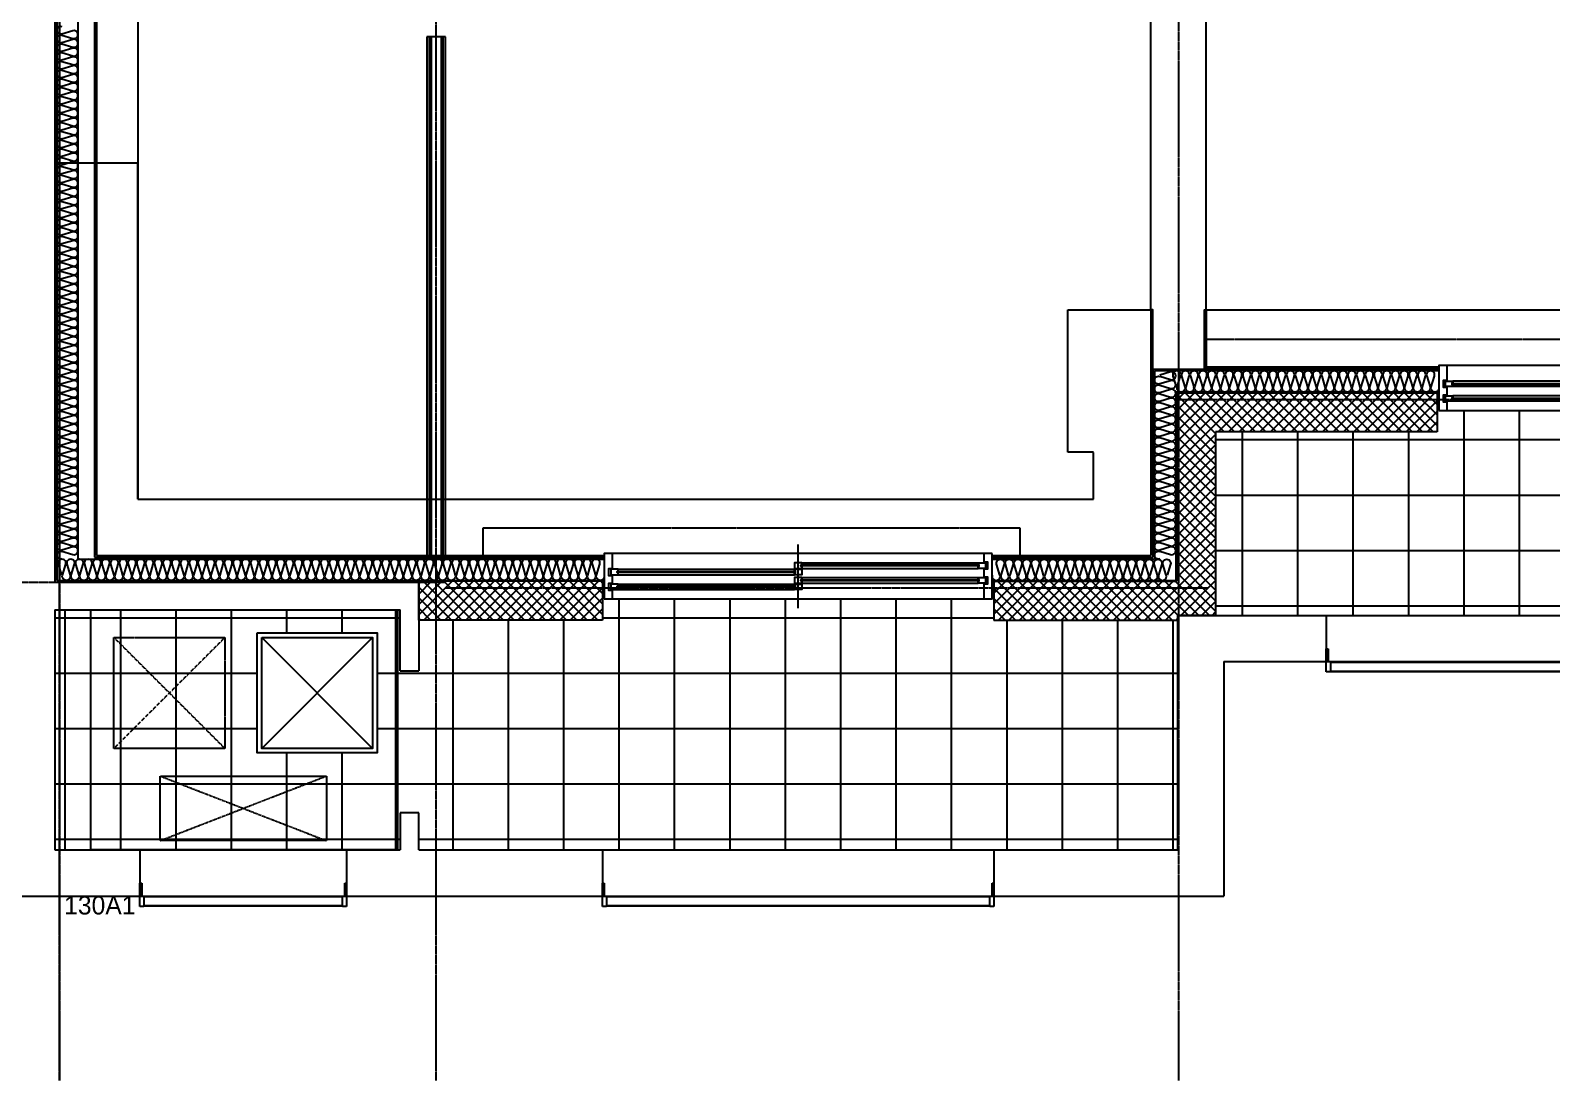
# Model space of a CAD drawing. Header units: millimetres. Extents: x 18456 to 179493, y -203649 to 469211.
# Drawn here: x 123972 to 132209, y 192426 to 198115 of the extents above; entities that cross this region are included whole.
import ezdxf

# ---------------------------------------------------------------- set-up
doc = ezdxf.new("R2010")
doc.units = ezdxf.units.MM
for name, pattern in [('X-평면도(기본형)$0$CEN', [52.5, 50, -1, 0.5, -1]), ('X-평면도(기본형)$0$HID', [2.8, 1.8, -1]), ('X-평면도(기본형)$0$HID2', [7.5, 6, -1.5])]:
    doc.linetypes.add(name, pattern=pattern)
for name, color, linetype, true_color in [('X-평면도(기본형)$0$40HAT', 9, 'Continuous', 0x808080), ('X-평면도(기본형)$0$4ELE', 4, 'Continuous', 0x00ffff), ('X-평면도(기본형)$0$4GYP', 4, 'Continuous', 0x00ffff), ('X-평면도(기본형)$0$7GYP', 7, 'Continuous', 0x000000), ('X-평면도(기본형)$0$AHID', 5, 'X-평면도(기본형)$0$HID', 0x0000ff), ('X-평면도(기본형)$0$CEN', 1, 'X-평면도(기본형)$0$CEN', 0xff0000), ('X-평면도(기본형)$0$DEFTXT', 7, 'Continuous', 0x7fdfff), ('X-평면도(기본형)$0$DOOR', 4, 'Continuous', 0x00ffff), ('X-평면도(기본형)$0$ETC', 9, 'Continuous', 0x808080), ('X-평면도(기본형)$0$FUR', 6, 'Continuous', 0xff00ff), ('X-평면도(기본형)$0$INS', 9, 'Continuous', 0x808080), ('X-평면도(기본형)$0$INSUL', 9, 'Continuous', 0x808080), ('X-평면도(기본형)$0$MC', 7, 'Continuous', 0x7f7fff), ('X-평면도(기본형)$0$TIL', 5, 'Continuous', 0x0000ff), ('X-평면도(기본형)$0$UIS', 7, 'X-평면도(기본형)$0$HID2', 0x000000), ('X-평면도(기본형)$0$W1', 2, 'Continuous', 0xffff00), ('X-평면도(기본형)$0$W2', 3, 'Continuous', 0x00ff00), ('X-평면도(기본형)$0$WID', 4, 'Continuous', 0x00ffff), ('X-평면도(기본형)$0$국기계양대', 9, 'Continuous', 0x808080), ('X-평면도(기본형)$0$피난구', 9, 'Continuous', 0x808080)]:
    doc.layers.add(name, color=color, linetype=linetype, true_color=true_color)
doc.styles.add('맑은 고딕 Regular', font='')
doc.styles.get('맑은 고딕 Regular').set_extended_font_data('M+39D80 怨좊뵓')
pattern_1 = [(315, (-175757.42, 45286.295), (28.2842712, 28.2842712), []), (45, (-175757.42, 45286.295), (-28.2842712, 28.2842712), [])]

# ---------------------------------------------------------------- blocks, each defined once
blk = doc.blocks.new('X-평면도(기본형)$0$dw2100')
at = {"layer": 'X-평면도(기본형)$0$WID', "color": 8, "true_color": 0x808080}
for p, q in [((2055, 0), (45, 0)), ((1066.5, -63), (2028.5, -63)), ((1066.5, -63), (1066.5, -67)), ((1066.5, -67), (2028.5, -67)), ((2028.5, -63), (2028.5, -67)), ((71.5, -98), (1033.5, -98)), ((71.5, -98), (71.5, -102)), ((71.5, -102), (1033.5, -102)), ((1033.5, -98), (1033.5, -102)), ((1066.5, -143), (2028.5, -143)), ((1066.5, -143), (1066.5, -147)), ((1066.5, -147), (2028.5, -147)), ((2028.5, -143), (2028.5, -147)), ((45, -245), (2055, -245)), ((71.5, -178), (1033.5, -178)), ((71.5, -178), (71.5, -182)), ((71.5, -182), (1033.5, -182)), ((1033.5, -178), (1033.5, -182))]:
    blk.add_line(p, q, dxfattribs=at)
at = {"layer": 'X-평면도(기본형)$0$WID', "color": 1, "true_color": 0xff0000}
blk.add_line((1050, 50), (1050, -295), dxfattribs=at)
at = {"layer": 'X-평면도(기본형)$0$WID'}
for p, q in [((2025, -50), (1070, -50)), ((2025, -80), (1070, -80)), ((1030, -85), (75, -85)), ((1030, -115), (75, -115)), ((2025, -130), (1070, -130)), ((2025, -160), (1070, -160)), ((1030, -165), (75, -165)), ((1030, -195), (75, -195))]:
    blk.add_line(p, q, dxfattribs=at)
for points in [[(0, -245), (45, -245), (45, -200), (25, -200), (25, -160), (45, -160), (45, -120), (25, -120), (25, -80), (45, -80), (45, 0), (0, 0)], [(2100, 0), (2055, 0), (2055, -45), (2075, -45), (2075, -85), (2055, -85), (2055, -125), (2075, -125), (2075, -165), (2055, -165), (2055, -245), (2100, -245)], [(1070, -80), (1030, -80), (1030, -50), (1070, -50), (1070, -60), (1064.5, -61.8), (1064.5, -68.2), (1070, -70)], [(2025, -80), (2065, -80), (2065, -50), (2025, -50), (2025, -60), (2030.5, -61.8), (2030.5, -68.2), (2025, -70)], [(75, -115), (35, -115), (35, -85), (75, -85), (75, -95), (69.5, -96.8), (69.5, -103.2), (75, -105)], [(1030, -115), (1070, -115), (1070, -85), (1030, -85), (1030, -95), (1035.5, -96.8), (1035.5, -103.2), (1030, -105)], [(1070, -160), (1030, -160), (1030, -130), (1070, -130), (1070, -140), (1064.5, -141.8), (1064.5, -148.2), (1070, -150)], [(2025, -160), (2065, -160), (2065, -130), (2025, -130), (2025, -140), (2030.5, -141.8), (2030.5, -148.2), (2025, -150)], [(75, -195), (35, -195), (35, -165), (75, -165), (75, -175), (69.5, -176.8), (69.5, -183.2), (75, -185)], [(1030, -195), (1070, -195), (1070, -165), (1030, -165), (1030, -175), (1035.5, -176.8), (1035.5, -183.2), (1030, -185)]]:
    blk.add_lwpolyline(points, close=True, dxfattribs=at)
at = {"layer": 'X-평면도(기본형)$0$WID', "color": 8, "true_color": 0x808080}
for points in [[(1070, -59.2), (1072.7, -60.6), (1073.3, -61.6), (1073.8, -63)], [(1070, -70.8), (1072.7, -69.4), (1073.3, -68.4), (1073.8, -67)], [(2025, -59.2), (2022.3, -60.6), (2021.7, -61.6), (2021.2, -63)], [(2025, -70.8), (2022.3, -69.4), (2021.7, -68.4), (2021.2, -67)], [(75, -94.2), (77.7, -95.6), (78.3, -96.6), (78.8, -98)], [(75, -105.8), (77.7, -104.4), (78.3, -103.4), (78.8, -102)], [(1030, -94.2), (1027.3, -95.6), (1026.7, -96.6), (1026.2, -98)], [(1030, -105.8), (1027.3, -104.4), (1026.7, -103.4), (1026.2, -102)], [(1070, -139.2), (1072.7, -140.6), (1073.3, -141.6), (1073.8, -143)], [(1070, -150.8), (1072.7, -149.4), (1073.3, -148.4), (1073.8, -147)], [(2025, -139.2), (2022.3, -140.6), (2021.7, -141.6), (2021.2, -143)], [(2025, -150.8), (2022.3, -149.4), (2021.7, -148.4), (2021.2, -147)], [(75, -174.2), (77.7, -175.6), (78.3, -176.6), (78.8, -178)], [(75, -185.8), (77.7, -184.4), (78.3, -183.4), (78.8, -182)], [(1030, -174.2), (1027.3, -175.6), (1026.7, -176.6), (1026.2, -178)], [(1030, -185.8), (1027.3, -184.4), (1026.7, -183.4), (1026.2, -182)]]:
    blk.add_lwpolyline(points, dxfattribs=at)
blk = doc.blocks.new('U169 (X-평면도(기본형)$0$ins-l)')
at = {"layer": 'X-평면도(기본형)$0$INSUL', "color": 8, "true_color": 0x808080}
for p, q in [((36.9, 24.2), (21.4, 75.8)), ((57.5, 75.8), (42, 24.2)), ((78.1, 24.2), (62.6, 75.8)), ((98.7, 75.8), (83.2, 24.2)), ((119.3, 24.2), (103.8, 75.8)), ((139.9, 75.8), (124.5, 24.2)), ((160.5, 24.2), (145.1, 75.8)), ((181.1, 75.8), (165.7, 24.2)), ((201.7, 24.2), (186.3, 75.8)), ((222.3, 75.8), (206.9, 24.2)), ((243, 24.2), (227.5, 75.8)), ((263.6, 75.8), (248.1, 24.2)), ((284.2, 24.2), (268.7, 75.8)), ((304.8, 75.8), (289.3, 24.2)), ((325.4, 24.2), (309.9, 75.8)), ((346, 75.8), (330.6, 24.2)), ((366.6, 24.2), (351.2, 75.8)), ((387.2, 75.8), (371.8, 24.2)), ((407.8, 24.2), (392.4, 75.8)), ((428.4, 75.8), (413, 24.2)), ((449.1, 24.2), (433.6, 75.8)), ((469.7, 75.8), (454.2, 24.2)), ((490.3, 24.2), (474.8, 75.8)), ((510.9, 75.8), (495.4, 24.2)), ((531.5, 24.2), (516, 75.8)), ((552.1, 75.8), (536.6, 24.2)), ((572.7, 24.2), (557.3, 75.8)), ((593.3, 75.8), (577.9, 24.2)), ((613.9, 24.2), (598.5, 75.8)), ((634.5, 75.8), (619.1, 24.2)), ((655.2, 24.2), (639.7, 75.8)), ((675.8, 75.8), (660.3, 24.2)), ((696.4, 24.2), (680.9, 75.8)), ((717, 75.8), (701.5, 24.2)), ((737.6, 24.2), (722.1, 75.8)), ((758.2, 75.8), (742.7, 24.2)), ((778.8, 24.2), (763.4, 75.8)), ((799.4, 75.8), (784, 24.2)), ((820, 24.2), (804.6, 75.8)), ((840.6, 75.8), (825.2, 24.2)), ((861.3, 24.2), (845.8, 75.8)), ((881.9, 75.8), (866.4, 24.2)), ((902.5, 24.2), (887, 75.8)), ((923.1, 75.8), (907.6, 24.2)), ((943.7, 24.2), (928.2, 75.8)), ((964.3, 75.8), (948.8, 24.2)), ((984.9, 24.2), (969.5, 75.8)), ((1005.5, 75.8), (990.1, 24.2)), ((1026.1, 24.2), (1010.7, 75.8)), ((1046.7, 75.8), (1031.3, 24.2)), ((1067.4, 24.2), (1051.9, 75.8)), ((1088, 75.8), (1072.5, 24.2)), ((1108.6, 24.2), (1093.1, 75.8)), ((1129.2, 75.8), (1113.7, 24.2)), ((1149.8, 24.2), (1134.3, 75.8)), ((1170.4, 75.8), (1154.9, 24.2)), ((1191, 24.2), (1175.6, 75.8)), ((1211.6, 75.8), (1196.2, 24.2)), ((1232.2, 24.2), (1216.8, 75.8)), ((1252.8, 75.8), (1237.4, 24.2))]:
    blk.add_line(p, q, dxfattribs=at)
at = {"layer": 'X-평면도(기본형)$0$INSUL', "color": 8, "true_color": 0x808080, "extrusion": (0, 0, -1)}
for centre in [(-39.4, 81.2), (-80.7, 81.2), (-121.9, 81.2), (-163.1, 81.2), (-204.3, 81.2), (-245.5, 81.2), (-286.8, 81.2), (-328, 81.2), (-369.2, 81.2), (-410.4, 81.2), (-451.6, 81.2), (-492.9, 81.2), (-534.1, 81.2), (-575.3, 81.2), (-616.5, 81.2), (-657.7, 81.2), (-699, 81.2), (-740.2, 81.2), (-781.4, 81.2), (-822.6, 81.2), (-863.8, 81.2), (-905.1, 81.2), (-946.3, 81.2), (-987.5, 81.2), (-1028.7, 81.2), (-1069.9, 81.2), (-1111.1, 81.2), (-1152.4, 81.2), (-1193.6, 81.2), (-1234.8, 81.2)]:
    blk.add_arc(centre, 18.8, 343.30076, 196.69924, dxfattribs=at)
at = {"layer": 'X-평면도(기본형)$0$INSUL', "color": 8, "true_color": 0x808080}
for centre in [(18.8, 18.8), (60, 18.8), (101.3, 18.8), (142.5, 18.8), (183.7, 18.8), (224.9, 18.8), (266.1, 18.8), (307.4, 18.8), (348.6, 18.8), (389.8, 18.8), (431, 18.8), (472.2, 18.8), (513.5, 18.8), (554.7, 18.8), (595.9, 18.8), (637.1, 18.8), (678.3, 18.8), (719.6, 18.8), (760.8, 18.8), (802, 18.8), (843.2, 18.8), (884.4, 18.8), (925.7, 18.8), (966.9, 18.8), (1008.1, 18.8), (1049.3, 18.8), (1090.5, 18.8), (1131.8, 18.8), (1173, 18.8), (1214.2, 18.8)]:
    blk.add_arc(centre, 18.8, 163.30076, 16.69924, dxfattribs=at)
blk = doc.blocks.new('X-평면도(기본형)$0$DW2700v')
at = {"layer": 'X-평면도(기본형)$0$WID', "color": 8, "true_color": 0x808080}
for p, q in [((2655, 0), (45, 0)), ((2628.5, -63), (916.5, -63)), ((916.5, -67), (916.5, -63)), ((2628.5, -67), (916.5, -67)), ((2628.5, -67), (2628.5, -63)), ((883.5, -98), (71.5, -98)), ((71.5, -102), (71.5, -98)), ((883.5, -102), (71.5, -102)), ((883.5, -102), (883.5, -98)), ((2628.5, -143), (916.5, -143)), ((916.5, -147), (916.5, -143)), ((2628.5, -147), (916.5, -147)), ((2628.5, -147), (2628.5, -143)), ((45, -245), (2655, -245)), ((883.5, -178), (71.5, -178)), ((71.5, -182), (71.5, -178)), ((883.5, -182), (71.5, -182)), ((883.5, -182), (883.5, -178))]:
    blk.add_line(p, q, dxfattribs=at)
at = {"layer": 'X-평면도(기본형)$0$WID', "color": 1, "true_color": 0xff0000}
blk.add_line((900, -295), (900, 50), dxfattribs=at)
at = {"layer": 'X-평면도(기본형)$0$WID'}
for p, q in [((920, -50), (2625, -50)), ((920, -80), (2625, -80)), ((75, -85), (880, -85)), ((75, -115), (880, -115)), ((920, -130), (2625, -130)), ((920, -160), (2625, -160)), ((75, -165), (880, -165)), ((75, -195), (880, -195))]:
    blk.add_line(p, q, dxfattribs=at)
for points in [[(0, -245), (45, -245), (45, -200), (25, -200), (25, -160), (45, -160), (45, -120), (25, -120), (25, -80), (45, -80), (45, 0), (0, 0)], [(2700, 0), (2655, 0), (2655, -45), (2675, -45), (2675, -85), (2655, -85), (2655, -125), (2675, -125), (2675, -165), (2655, -165), (2655, -245), (2700, -245)], [(920, -50), (880, -50), (880, -80), (920, -80), (920, -70), (914.5, -68.2), (914.5, -61.8), (920, -60)], [(2625, -50), (2665, -50), (2665, -80), (2625, -80), (2625, -70), (2630.5, -68.2), (2630.5, -61.8), (2625, -60)], [(75, -85), (35, -85), (35, -115), (75, -115), (75, -105), (69.5, -103.2), (69.5, -96.8), (75, -95)], [(880, -85), (920, -85), (920, -115), (880, -115), (880, -105), (885.5, -103.2), (885.5, -96.8), (880, -95)], [(920, -130), (880, -130), (880, -160), (920, -160), (920, -150), (914.5, -148.2), (914.5, -141.8), (920, -140)], [(2625, -130), (2665, -130), (2665, -160), (2625, -160), (2625, -150), (2630.5, -148.2), (2630.5, -141.8), (2625, -140)], [(75, -165), (35, -165), (35, -195), (75, -195), (75, -185), (69.5, -183.2), (69.5, -176.8), (75, -175)], [(880, -165), (920, -165), (920, -195), (880, -195), (880, -185), (885.5, -183.2), (885.5, -176.8), (880, -175)]]:
    blk.add_lwpolyline(points, close=True, dxfattribs=at)
at = {"layer": 'X-평면도(기본형)$0$WID', "color": 8, "true_color": 0x808080}
for points in [[(920, -59.2), (922.7, -60.6), (923.3, -61.6), (923.8, -63)], [(920, -70.8), (922.7, -69.4), (923.3, -68.4), (923.8, -67)], [(2625, -59.2), (2622.3, -60.6), (2621.7, -61.6), (2621.2, -63)], [(2625, -70.8), (2622.3, -69.4), (2621.7, -68.4), (2621.2, -67)], [(75, -94.2), (77.7, -95.6), (78.3, -96.6), (78.8, -98)], [(75, -105.8), (77.7, -104.4), (78.3, -103.4), (78.8, -102)], [(880, -94.2), (877.3, -95.6), (876.7, -96.6), (876.2, -98)], [(880, -105.8), (877.3, -104.4), (876.7, -103.4), (876.2, -102)], [(920, -139.2), (922.7, -140.6), (923.3, -141.6), (923.8, -143)], [(920, -150.8), (922.7, -149.4), (923.3, -148.4), (923.8, -147)], [(2625, -139.2), (2622.3, -140.6), (2621.7, -141.6), (2621.2, -143)], [(2625, -150.8), (2622.3, -149.4), (2621.7, -148.4), (2621.2, -147)], [(75, -174.2), (77.7, -175.6), (78.3, -176.6), (78.8, -178)], [(75, -185.8), (77.7, -184.4), (78.3, -183.4), (78.8, -182)], [(880, -174.2), (877.3, -175.6), (876.7, -176.6), (876.2, -178)], [(880, -185.8), (877.3, -184.4), (876.7, -183.4), (876.2, -182)]]:
    blk.add_lwpolyline(points, dxfattribs=at)
blk = doc.blocks.new('U145 (X-평면도(기본형)$0$ins-l)')
at = {"layer": 'X-평면도(기본형)$0$INSUL', "color": 8, "true_color": 0x808080}
for p, q in [((36.9, 24.2), (21.4, 75.8)), ((57.5, 75.8), (42, 24.2)), ((78.1, 24.2), (62.6, 75.8)), ((98.7, 75.8), (83.2, 24.2)), ((119.3, 24.2), (103.8, 75.8)), ((139.9, 75.8), (124.5, 24.2)), ((160.5, 24.2), (145.1, 75.8)), ((181.1, 75.8), (165.7, 24.2)), ((201.7, 24.2), (186.3, 75.8)), ((222.3, 75.8), (206.9, 24.2)), ((243, 24.2), (227.5, 75.8)), ((263.6, 75.8), (248.1, 24.2)), ((284.2, 24.2), (268.7, 75.8)), ((304.8, 75.8), (289.3, 24.2)), ((325.4, 24.2), (309.9, 75.8)), ((346, 75.8), (330.6, 24.2)), ((366.6, 24.2), (351.2, 75.8)), ((387.2, 75.8), (371.8, 24.2)), ((407.8, 24.2), (392.4, 75.8)), ((428.4, 75.8), (413, 24.2)), ((449.1, 24.2), (433.6, 75.8)), ((469.7, 75.8), (454.2, 24.2)), ((490.3, 24.2), (474.8, 75.8)), ((510.9, 75.8), (495.4, 24.2)), ((531.5, 24.2), (516, 75.8)), ((552.1, 75.8), (536.6, 24.2)), ((572.7, 24.2), (557.3, 75.8)), ((593.3, 75.8), (577.9, 24.2)), ((613.9, 24.2), (598.5, 75.8)), ((634.5, 75.8), (619.1, 24.2)), ((655.2, 24.2), (639.7, 75.8)), ((675.8, 75.8), (660.3, 24.2)), ((696.4, 24.2), (680.9, 75.8)), ((717, 75.8), (701.5, 24.2)), ((737.6, 24.2), (722.1, 75.8)), ((758.2, 75.8), (742.7, 24.2)), ((778.8, 24.2), (763.4, 75.8)), ((799.4, 75.8), (784, 24.2)), ((820, 24.2), (804.6, 75.8)), ((840.6, 75.8), (825.2, 24.2)), ((861.3, 24.2), (845.8, 75.8)), ((881.9, 75.8), (866.4, 24.2))]:
    blk.add_line(p, q, dxfattribs=at)
at = {"layer": 'X-평면도(기본형)$0$INSUL', "color": 8, "true_color": 0x808080, "extrusion": (0, 0, -1)}
for centre in [(-39.4, 81.2), (-80.7, 81.2), (-121.9, 81.2), (-163.1, 81.2), (-204.3, 81.2), (-245.5, 81.2), (-286.8, 81.2), (-328, 81.2), (-369.2, 81.2), (-410.4, 81.2), (-451.6, 81.2), (-492.9, 81.2), (-534.1, 81.2), (-575.3, 81.2), (-616.5, 81.2), (-657.7, 81.2), (-699, 81.2), (-740.2, 81.2), (-781.4, 81.2), (-822.6, 81.2), (-863.8, 81.2)]:
    blk.add_arc(centre, 18.8, 343.30076, 196.69924, dxfattribs=at)
at = {"layer": 'X-평면도(기본형)$0$INSUL', "color": 8, "true_color": 0x808080}
for centre in [(18.8, 18.8), (60, 18.8), (101.3, 18.8), (142.5, 18.8), (183.7, 18.8), (224.9, 18.8), (266.1, 18.8), (307.4, 18.8), (348.6, 18.8), (389.8, 18.8), (431, 18.8), (472.2, 18.8), (513.5, 18.8), (554.7, 18.8), (595.9, 18.8), (637.1, 18.8), (678.3, 18.8), (719.6, 18.8), (760.8, 18.8), (802, 18.8), (843.2, 18.8)]:
    blk.add_arc(centre, 18.8, 163.30076, 16.69924, dxfattribs=at)
blk = doc.blocks.new('U132 (X-평면도(기본형)$0$ng)')
at = {"color": 0, "linetype": 'ByBlock', "lineweight": -2}
for p, q in [((-560, -103.5), (-560, 22.5)), ((-560, 22.5), (-550, 22.5)), ((-550, 22.5), (-550, -47.5)), ((550, 22.5), (560, 22.5)), ((550, -47.5), (550, 22.5)), ((560, 22.5), (560, -103.5)), ((-560, -47.5), (-538, -47.5)), ((-538, -47.5), (-538, -50.5)), ((538, -50.5), (-538, -50.5)), ((-538, -50.5), (-538, -100.5)), ((-538, -50.5), (538, -50.5)), ((538, -50.5), (538, -47.5)), ((538, -47.5), (560, -47.5)), ((538, -100.5), (538, -50.5)), ((-538, -103.5), (-560, -103.5)), ((-538, -100.5), (538, -100.5)), ((538, -100.5), (-538, -100.5)), ((-538, -100.5), (-538, -103.5)), ((538, -103.5), (538, -100.5)), ((560, -103.5), (538, -103.5))]:
    blk.add_line(p, q, dxfattribs=at)
blk = doc.blocks.new('U170 (X-평면도(기본형)$0$ng)')
at = {"color": 0, "linetype": 'ByBlock', "lineweight": -2}
for p, q in [((-1060, -103.5), (-1060, 22.5)), ((-1060, 22.5), (-1050, 22.5)), ((-1050, 22.5), (-1050, -47.5)), ((1050, 22.5), (1060, 22.5)), ((1050, -47.5), (1050, 22.5)), ((1060, 22.5), (1060, -103.5)), ((-1060, -47.5), (-1038, -47.5)), ((-1038, -47.5), (-1038, -50.5)), ((1038, -50.5), (-1038, -50.5)), ((-1038, -50.5), (-1038, -100.5)), ((-1038, -50.5), (1038, -50.5)), ((1038, -50.5), (1038, -47.5)), ((1038, -47.5), (1060, -47.5)), ((1038, -100.5), (1038, -50.5)), ((-1038, -103.5), (-1060, -103.5)), ((-1038, -100.5), (1038, -100.5)), ((1038, -100.5), (-1038, -100.5)), ((-1038, -100.5), (-1038, -103.5)), ((1038, -103.5), (1038, -100.5)), ((1060, -103.5), (1038, -103.5))]:
    blk.add_line(p, q, dxfattribs=at)
blk = doc.blocks.new('U172 (X-평면도(기본형)$0$ins-l)')
at = {"layer": 'X-평면도(기본형)$0$INSUL', "color": 8, "true_color": 0x808080}
for p, q in [((36.9, 24.2), (21.4, 75.8)), ((57.5, 75.8), (42, 24.2)), ((78.1, 24.2), (62.6, 75.8)), ((98.7, 75.8), (83.2, 24.2)), ((119.3, 24.2), (103.8, 75.8)), ((139.9, 75.8), (124.5, 24.2)), ((160.5, 24.2), (145.1, 75.8)), ((181.1, 75.8), (165.7, 24.2)), ((201.7, 24.2), (186.3, 75.8)), ((222.3, 75.8), (206.9, 24.2)), ((243, 24.2), (227.5, 75.8)), ((263.6, 75.8), (248.1, 24.2)), ((284.2, 24.2), (268.7, 75.8)), ((304.8, 75.8), (289.3, 24.2)), ((325.4, 24.2), (309.9, 75.8)), ((346, 75.8), (330.6, 24.2)), ((366.6, 24.2), (351.2, 75.8)), ((387.2, 75.8), (371.8, 24.2)), ((407.8, 24.2), (392.4, 75.8)), ((428.4, 75.8), (413, 24.2)), ((449.1, 24.2), (433.6, 75.8)), ((469.7, 75.8), (454.2, 24.2)), ((490.3, 24.2), (474.8, 75.8)), ((510.9, 75.8), (495.4, 24.2)), ((531.5, 24.2), (516, 75.8)), ((552.1, 75.8), (536.6, 24.2)), ((572.7, 24.2), (557.3, 75.8)), ((593.3, 75.8), (577.9, 24.2)), ((613.9, 24.2), (598.5, 75.8)), ((634.5, 75.8), (619.1, 24.2)), ((655.2, 24.2), (639.7, 75.8)), ((675.8, 75.8), (660.3, 24.2)), ((696.4, 24.2), (680.9, 75.8)), ((717, 75.8), (701.5, 24.2)), ((737.6, 24.2), (722.1, 75.8)), ((758.2, 75.8), (742.7, 24.2)), ((778.8, 24.2), (763.4, 75.8)), ((799.4, 75.8), (784, 24.2)), ((820, 24.2), (804.6, 75.8)), ((840.6, 75.8), (825.2, 24.2))]:
    blk.add_line(p, q, dxfattribs=at)
at = {"layer": 'X-평면도(기본형)$0$INSUL', "color": 8, "true_color": 0x808080, "extrusion": (0, 0, -1)}
for centre in [(-39.4, 81.2), (-80.7, 81.2), (-121.9, 81.2), (-163.1, 81.2), (-204.3, 81.2), (-245.5, 81.2), (-286.8, 81.2), (-328, 81.2), (-369.2, 81.2), (-410.4, 81.2), (-451.6, 81.2), (-492.9, 81.2), (-534.1, 81.2), (-575.3, 81.2), (-616.5, 81.2), (-657.7, 81.2), (-699, 81.2), (-740.2, 81.2), (-781.4, 81.2), (-822.6, 81.2)]:
    blk.add_arc(centre, 18.8, 343.30076, 196.69924, dxfattribs=at)
at = {"layer": 'X-평면도(기본형)$0$INSUL', "color": 8, "true_color": 0x808080}
for centre in [(18.8, 18.8), (60, 18.8), (101.3, 18.8), (142.5, 18.8), (183.7, 18.8), (224.9, 18.8), (266.1, 18.8), (307.4, 18.8), (348.6, 18.8), (389.8, 18.8), (431, 18.8), (472.2, 18.8), (513.5, 18.8), (554.7, 18.8), (595.9, 18.8), (637.1, 18.8), (678.3, 18.8), (719.6, 18.8), (760.8, 18.8), (802, 18.8)]:
    blk.add_arc(centre, 18.8, 163.30076, 16.69924, dxfattribs=at)
blk = doc.blocks.new('U173 (X-평면도(기본형)$0$ins-l)')
at = {"layer": 'X-평면도(기본형)$0$INSUL', "color": 8, "true_color": 0x808080}
for p, q in [((36.9, 24.2), (21.4, 75.8)), ((57.5, 75.8), (42, 24.2)), ((78.1, 24.2), (62.6, 75.8)), ((98.7, 75.8), (83.2, 24.2)), ((119.3, 24.2), (103.8, 75.8)), ((139.9, 75.8), (124.5, 24.2)), ((160.5, 24.2), (145.1, 75.8)), ((181.1, 75.8), (165.7, 24.2)), ((201.7, 24.2), (186.3, 75.8)), ((222.3, 75.8), (206.9, 24.2)), ((243, 24.2), (227.5, 75.8)), ((263.6, 75.8), (248.1, 24.2)), ((284.2, 24.2), (268.7, 75.8)), ((304.8, 75.8), (289.3, 24.2)), ((325.4, 24.2), (309.9, 75.8)), ((346, 75.8), (330.6, 24.2)), ((366.6, 24.2), (351.2, 75.8)), ((387.2, 75.8), (371.8, 24.2)), ((407.8, 24.2), (392.4, 75.8)), ((428.4, 75.8), (413, 24.2)), ((449.1, 24.2), (433.6, 75.8)), ((469.7, 75.8), (454.2, 24.2)), ((490.3, 24.2), (474.8, 75.8)), ((510.9, 75.8), (495.4, 24.2)), ((531.5, 24.2), (516, 75.8)), ((552.1, 75.8), (536.6, 24.2)), ((572.7, 24.2), (557.3, 75.8)), ((593.3, 75.8), (577.9, 24.2)), ((613.9, 24.2), (598.5, 75.8)), ((634.5, 75.8), (619.1, 24.2)), ((655.2, 24.2), (639.7, 75.8)), ((675.8, 75.8), (660.3, 24.2)), ((696.4, 24.2), (680.9, 75.8)), ((717, 75.8), (701.5, 24.2)), ((737.6, 24.2), (722.1, 75.8)), ((758.2, 75.8), (742.7, 24.2)), ((778.8, 24.2), (763.4, 75.8)), ((799.4, 75.8), (784, 24.2)), ((820, 24.2), (804.6, 75.8)), ((840.6, 75.8), (825.2, 24.2)), ((861.3, 24.2), (845.8, 75.8)), ((881.9, 75.8), (866.4, 24.2)), ((902.5, 24.2), (887, 75.8)), ((923.1, 75.8), (907.6, 24.2)), ((943.7, 24.2), (928.2, 75.8)), ((964.3, 75.8), (948.8, 24.2)), ((984.9, 24.2), (969.5, 75.8)), ((1005.5, 75.8), (990.1, 24.2)), ((1026.1, 24.2), (1010.7, 75.8)), ((1046.7, 75.8), (1031.3, 24.2)), ((1067.4, 24.2), (1051.9, 75.8)), ((1088, 75.8), (1072.5, 24.2)), ((1108.6, 24.2), (1093.1, 75.8)), ((1129.2, 75.8), (1113.7, 24.2)), ((1149.8, 24.2), (1134.3, 75.8)), ((1170.4, 75.8), (1154.9, 24.2)), ((1191, 24.2), (1175.6, 75.8)), ((1211.6, 75.8), (1196.2, 24.2)), ((1232.2, 24.2), (1216.8, 75.8)), ((1252.8, 75.8), (1237.4, 24.2)), ((1273.5, 24.2), (1258, 75.8)), ((1294.1, 75.8), (1278.6, 24.2)), ((1314.7, 24.2), (1299.2, 75.8)), ((1335.3, 75.8), (1319.8, 24.2)), ((1355.9, 24.2), (1340.4, 75.8)), ((1376.5, 75.8), (1361, 24.2)), ((1397.1, 24.2), (1381.7, 75.8)), ((1417.7, 75.8), (1402.3, 24.2)), ((1438.3, 24.2), (1422.9, 75.8)), ((1458.9, 75.8), (1443.5, 24.2)), ((1479.5, 24.2), (1464.1, 75.8)), ((1500.2, 75.8), (1484.7, 24.2)), ((1520.8, 24.2), (1505.3, 75.8)), ((1541.4, 75.8), (1525.9, 24.2)), ((1562, 24.2), (1546.5, 75.8)), ((1582.6, 75.8), (1567.1, 24.2)), ((1603.2, 24.2), (1587.8, 75.8)), ((1623.8, 75.8), (1608.4, 24.2)), ((1644.4, 24.2), (1629, 75.8)), ((1665, 75.8), (1649.6, 24.2)), ((1685.6, 24.2), (1670.2, 75.8)), ((1706.3, 75.8), (1690.8, 24.2)), ((1726.9, 24.2), (1711.4, 75.8)), ((1747.5, 75.8), (1732, 24.2)), ((1768.1, 24.2), (1752.6, 75.8)), ((1788.7, 75.8), (1773.2, 24.2)), ((1809.3, 24.2), (1793.8, 75.8)), ((1829.9, 75.8), (1814.5, 24.2)), ((1850.5, 24.2), (1835.1, 75.8)), ((1871.1, 75.8), (1855.7, 24.2)), ((1891.7, 24.2), (1876.3, 75.8)), ((1912.4, 75.8), (1896.9, 24.2)), ((1933, 24.2), (1917.5, 75.8)), ((1953.6, 75.8), (1938.1, 24.2)), ((1974.2, 24.2), (1958.7, 75.8)), ((1994.8, 75.8), (1979.3, 24.2)), ((2015.4, 24.2), (1999.9, 75.8)), ((2036, 75.8), (2020.6, 24.2)), ((2056.6, 24.2), (2041.2, 75.8)), ((2077.2, 75.8), (2061.8, 24.2)), ((2097.8, 24.2), (2082.4, 75.8)), ((2118.5, 75.8), (2103, 24.2)), ((2139.1, 24.2), (2123.6, 75.8)), ((2159.7, 75.8), (2144.2, 24.2)), ((2180.3, 24.2), (2164.8, 75.8)), ((2200.9, 75.8), (2185.4, 24.2)), ((2221.5, 24.2), (2206, 75.8)), ((2242.1, 75.8), (2226.7, 24.2)), ((2262.7, 24.2), (2247.3, 75.8)), ((2283.3, 75.8), (2267.9, 24.2)), ((2303.9, 24.2), (2288.5, 75.8)), ((2324.6, 75.8), (2309.1, 24.2)), ((2345.2, 24.2), (2329.7, 75.8)), ((2365.8, 75.8), (2350.3, 24.2)), ((2386.4, 24.2), (2370.9, 75.8)), ((2407, 75.8), (2391.5, 24.2)), ((2427.6, 24.2), (2412.1, 75.8)), ((2448.2, 75.8), (2432.8, 24.2)), ((2468.8, 24.2), (2453.4, 75.8)), ((2489.4, 75.8), (2474, 24.2)), ((2510, 24.2), (2494.6, 75.8)), ((2530.7, 75.8), (2515.2, 24.2)), ((2551.3, 24.2), (2535.8, 75.8)), ((2571.9, 75.8), (2556.4, 24.2))]:
    blk.add_line(p, q, dxfattribs=at)
at = {"layer": 'X-평면도(기본형)$0$INSUL', "color": 8, "true_color": 0x808080, "extrusion": (0, 0, -1)}
for centre in [(-39.4, 81.2), (-80.7, 81.2), (-121.9, 81.2), (-163.1, 81.2), (-204.3, 81.2), (-245.5, 81.2), (-286.8, 81.2), (-328, 81.2), (-369.2, 81.2), (-410.4, 81.2), (-451.6, 81.2), (-492.9, 81.2), (-534.1, 81.2), (-575.3, 81.2), (-616.5, 81.2), (-657.7, 81.2), (-699, 81.2), (-740.2, 81.2), (-781.4, 81.2), (-822.6, 81.2), (-863.8, 81.2), (-905.1, 81.2), (-946.3, 81.2), (-987.5, 81.2), (-1028.7, 81.2), (-1069.9, 81.2), (-1111.1, 81.2), (-1152.4, 81.2), (-1193.6, 81.2), (-1234.8, 81.2), (-1276, 81.2), (-1317.2, 81.2), (-1358.5, 81.2), (-1399.7, 81.2), (-1440.9, 81.2), (-1482.1, 81.2), (-1523.3, 81.2), (-1564.6, 81.2), (-1605.8, 81.2), (-1647, 81.2), (-1688.2, 81.2), (-1729.4, 81.2), (-1770.7, 81.2), (-1811.9, 81.2), (-1853.1, 81.2), (-1894.3, 81.2), (-1935.5, 81.2), (-1976.8, 81.2), (-2018, 81.2), (-2059.2, 81.2), (-2100.4, 81.2), (-2141.6, 81.2), (-2182.9, 81.2), (-2224.1, 81.2), (-2265.3, 81.2), (-2306.5, 81.2), (-2347.7, 81.2), (-2389, 81.2), (-2430.2, 81.2), (-2471.4, 81.2), (-2512.6, 81.2), (-2553.8, 81.2)]:
    blk.add_arc(centre, 18.8, 343.30076, 196.69924, dxfattribs=at)
at = {"layer": 'X-평면도(기본형)$0$INSUL', "color": 8, "true_color": 0x808080}
for centre in [(18.8, 18.8), (60, 18.8), (101.3, 18.8), (142.5, 18.8), (183.7, 18.8), (224.9, 18.8), (266.1, 18.8), (307.4, 18.8), (348.6, 18.8), (389.8, 18.8), (431, 18.8), (472.2, 18.8), (513.5, 18.8), (554.7, 18.8), (595.9, 18.8), (637.1, 18.8), (678.3, 18.8), (719.6, 18.8), (760.8, 18.8), (802, 18.8), (843.2, 18.8), (884.4, 18.8), (925.7, 18.8), (966.9, 18.8), (1008.1, 18.8), (1049.3, 18.8), (1090.5, 18.8), (1131.8, 18.8), (1173, 18.8), (1214.2, 18.8), (1255.4, 18.8), (1296.6, 18.8), (1337.9, 18.8), (1379.1, 18.8), (1420.3, 18.8), (1461.5, 18.8), (1502.7, 18.8), (1544, 18.8), (1585.2, 18.8), (1626.4, 18.8), (1667.6, 18.8), (1708.8, 18.8), (1750.1, 18.8), (1791.3, 18.8), (1832.5, 18.8), (1873.7, 18.8), (1914.9, 18.8), (1956.2, 18.8), (1997.4, 18.8), (2038.6, 18.8), (2079.8, 18.8), (2121, 18.8), (2162.2, 18.8), (2203.5, 18.8), (2244.7, 18.8), (2285.9, 18.8), (2327.1, 18.8), (2368.3, 18.8), (2409.6, 18.8), (2450.8, 18.8), (2492, 18.8), (2533.2, 18.8)]:
    blk.add_arc(centre, 18.8, 163.30076, 16.69924, dxfattribs=at)
blk = doc.blocks.new('U139 (X-평면도(기본형)$0$ins-l)')
at = {"layer": 'X-평면도(기본형)$0$INSUL', "color": 8, "true_color": 0x808080}
for p, q in [((36.9, 24.2), (21.4, 75.8)), ((57.5, 75.8), (42, 24.2)), ((78.1, 24.2), (62.6, 75.8)), ((98.7, 75.8), (83.2, 24.2)), ((119.3, 24.2), (103.8, 75.8)), ((139.9, 75.8), (124.5, 24.2)), ((160.5, 24.2), (145.1, 75.8)), ((181.1, 75.8), (165.7, 24.2)), ((201.7, 24.2), (186.3, 75.8)), ((222.3, 75.8), (206.9, 24.2)), ((243, 24.2), (227.5, 75.8)), ((263.6, 75.8), (248.1, 24.2)), ((284.2, 24.2), (268.7, 75.8)), ((304.8, 75.8), (289.3, 24.2)), ((325.4, 24.2), (309.9, 75.8)), ((346, 75.8), (330.6, 24.2)), ((366.6, 24.2), (351.2, 75.8)), ((387.2, 75.8), (371.8, 24.2)), ((407.8, 24.2), (392.4, 75.8)), ((428.4, 75.8), (413, 24.2)), ((449.1, 24.2), (433.6, 75.8)), ((469.7, 75.8), (454.2, 24.2)), ((490.3, 24.2), (474.8, 75.8)), ((510.9, 75.8), (495.4, 24.2)), ((531.5, 24.2), (516, 75.8)), ((552.1, 75.8), (536.6, 24.2)), ((572.7, 24.2), (557.3, 75.8)), ((593.3, 75.8), (577.9, 24.2)), ((613.9, 24.2), (598.5, 75.8)), ((634.5, 75.8), (619.1, 24.2)), ((655.2, 24.2), (639.7, 75.8)), ((675.8, 75.8), (660.3, 24.2)), ((696.4, 24.2), (680.9, 75.8)), ((717, 75.8), (701.5, 24.2)), ((737.6, 24.2), (722.1, 75.8)), ((758.2, 75.8), (742.7, 24.2)), ((778.8, 24.2), (763.4, 75.8)), ((799.4, 75.8), (784, 24.2)), ((820, 24.2), (804.6, 75.8)), ((840.6, 75.8), (825.2, 24.2)), ((861.3, 24.2), (845.8, 75.8)), ((881.9, 75.8), (866.4, 24.2)), ((902.5, 24.2), (887, 75.8)), ((923.1, 75.8), (907.6, 24.2)), ((943.7, 24.2), (928.2, 75.8)), ((964.3, 75.8), (948.8, 24.2)), ((984.9, 24.2), (969.5, 75.8)), ((1005.5, 75.8), (990.1, 24.2)), ((1026.1, 24.2), (1010.7, 75.8)), ((1046.7, 75.8), (1031.3, 24.2)), ((1067.4, 24.2), (1051.9, 75.8)), ((1088, 75.8), (1072.5, 24.2)), ((1108.6, 24.2), (1093.1, 75.8)), ((1129.2, 75.8), (1113.7, 24.2)), ((1149.8, 24.2), (1134.3, 75.8)), ((1170.4, 75.8), (1154.9, 24.2)), ((1191, 24.2), (1175.6, 75.8)), ((1211.6, 75.8), (1196.2, 24.2)), ((1232.2, 24.2), (1216.8, 75.8)), ((1252.8, 75.8), (1237.4, 24.2)), ((1273.5, 24.2), (1258, 75.8)), ((1294.1, 75.8), (1278.6, 24.2)), ((1314.7, 24.2), (1299.2, 75.8)), ((1335.3, 75.8), (1319.8, 24.2)), ((1355.9, 24.2), (1340.4, 75.8)), ((1376.5, 75.8), (1361, 24.2)), ((1397.1, 24.2), (1381.7, 75.8)), ((1417.7, 75.8), (1402.3, 24.2)), ((1438.3, 24.2), (1422.9, 75.8)), ((1458.9, 75.8), (1443.5, 24.2)), ((1479.5, 24.2), (1464.1, 75.8)), ((1500.2, 75.8), (1484.7, 24.2)), ((1520.8, 24.2), (1505.3, 75.8)), ((1541.4, 75.8), (1525.9, 24.2)), ((1562, 24.2), (1546.5, 75.8)), ((1582.6, 75.8), (1567.1, 24.2)), ((1603.2, 24.2), (1587.8, 75.8)), ((1623.8, 75.8), (1608.4, 24.2)), ((1644.4, 24.2), (1629, 75.8)), ((1665, 75.8), (1649.6, 24.2)), ((1685.6, 24.2), (1670.2, 75.8)), ((1706.3, 75.8), (1690.8, 24.2)), ((1726.9, 24.2), (1711.4, 75.8)), ((1747.5, 75.8), (1732, 24.2)), ((1768.1, 24.2), (1752.6, 75.8)), ((1788.7, 75.8), (1773.2, 24.2)), ((1809.3, 24.2), (1793.8, 75.8)), ((1829.9, 75.8), (1814.5, 24.2)), ((1850.5, 24.2), (1835.1, 75.8)), ((1871.1, 75.8), (1855.7, 24.2)), ((1891.7, 24.2), (1876.3, 75.8)), ((1912.4, 75.8), (1896.9, 24.2)), ((1933, 24.2), (1917.5, 75.8)), ((1953.6, 75.8), (1938.1, 24.2)), ((1974.2, 24.2), (1958.7, 75.8)), ((1994.8, 75.8), (1979.3, 24.2)), ((2015.4, 24.2), (1999.9, 75.8)), ((2036, 75.8), (2020.6, 24.2)), ((2056.6, 24.2), (2041.2, 75.8)), ((2077.2, 75.8), (2061.8, 24.2)), ((2097.8, 24.2), (2082.4, 75.8)), ((2118.5, 75.8), (2103, 24.2)), ((2139.1, 24.2), (2123.6, 75.8)), ((2159.7, 75.8), (2144.2, 24.2)), ((2180.3, 24.2), (2164.8, 75.8)), ((2200.9, 75.8), (2185.4, 24.2)), ((2221.5, 24.2), (2206, 75.8)), ((2242.1, 75.8), (2226.7, 24.2)), ((2262.7, 24.2), (2247.3, 75.8)), ((2283.3, 75.8), (2267.9, 24.2)), ((2303.9, 24.2), (2288.5, 75.8)), ((2324.6, 75.8), (2309.1, 24.2)), ((2345.2, 24.2), (2329.7, 75.8)), ((2365.8, 75.8), (2350.3, 24.2)), ((2386.4, 24.2), (2370.9, 75.8)), ((2407, 75.8), (2391.5, 24.2)), ((2427.6, 24.2), (2412.1, 75.8)), ((2448.2, 75.8), (2432.8, 24.2)), ((2468.8, 24.2), (2453.4, 75.8)), ((2489.4, 75.8), (2474, 24.2))]:
    blk.add_line(p, q, dxfattribs=at)
at = {"layer": 'X-평면도(기본형)$0$INSUL', "color": 8, "true_color": 0x808080, "extrusion": (0, 0, -1)}
for centre in [(-39.4, 81.2), (-80.7, 81.2), (-121.9, 81.2), (-163.1, 81.2), (-204.3, 81.2), (-245.5, 81.2), (-286.8, 81.2), (-328, 81.2), (-369.2, 81.2), (-410.4, 81.2), (-451.6, 81.2), (-492.9, 81.2), (-534.1, 81.2), (-575.3, 81.2), (-616.5, 81.2), (-657.7, 81.2), (-699, 81.2), (-740.2, 81.2), (-781.4, 81.2), (-822.6, 81.2), (-863.8, 81.2), (-905.1, 81.2), (-946.3, 81.2), (-987.5, 81.2), (-1028.7, 81.2), (-1069.9, 81.2), (-1111.1, 81.2), (-1152.4, 81.2), (-1193.6, 81.2), (-1234.8, 81.2), (-1276, 81.2), (-1317.2, 81.2), (-1358.5, 81.2), (-1399.7, 81.2), (-1440.9, 81.2), (-1482.1, 81.2), (-1523.3, 81.2), (-1564.6, 81.2), (-1605.8, 81.2), (-1647, 81.2), (-1688.2, 81.2), (-1729.4, 81.2), (-1770.7, 81.2), (-1811.9, 81.2), (-1853.1, 81.2), (-1894.3, 81.2), (-1935.5, 81.2), (-1976.8, 81.2), (-2018, 81.2), (-2059.2, 81.2), (-2100.4, 81.2), (-2141.6, 81.2), (-2182.9, 81.2), (-2224.1, 81.2), (-2265.3, 81.2), (-2306.5, 81.2), (-2347.7, 81.2), (-2389, 81.2), (-2430.2, 81.2), (-2471.4, 81.2)]:
    blk.add_arc(centre, 18.8, 343.30076, 196.69924, dxfattribs=at)
at = {"layer": 'X-평면도(기본형)$0$INSUL', "color": 8, "true_color": 0x808080}
for centre in [(18.8, 18.8), (60, 18.8), (101.3, 18.8), (142.5, 18.8), (183.7, 18.8), (224.9, 18.8), (266.1, 18.8), (307.4, 18.8), (348.6, 18.8), (389.8, 18.8), (431, 18.8), (472.2, 18.8), (513.5, 18.8), (554.7, 18.8), (595.9, 18.8), (637.1, 18.8), (678.3, 18.8), (719.6, 18.8), (760.8, 18.8), (802, 18.8), (843.2, 18.8), (884.4, 18.8), (925.7, 18.8), (966.9, 18.8), (1008.1, 18.8), (1049.3, 18.8), (1090.5, 18.8), (1131.8, 18.8), (1173, 18.8), (1214.2, 18.8), (1255.4, 18.8), (1296.6, 18.8), (1337.9, 18.8), (1379.1, 18.8), (1420.3, 18.8), (1461.5, 18.8), (1502.7, 18.8), (1544, 18.8), (1585.2, 18.8), (1626.4, 18.8), (1667.6, 18.8), (1708.8, 18.8), (1750.1, 18.8), (1791.3, 18.8), (1832.5, 18.8), (1873.7, 18.8), (1914.9, 18.8), (1956.2, 18.8), (1997.4, 18.8), (2038.6, 18.8), (2079.8, 18.8), (2121, 18.8), (2162.2, 18.8), (2203.5, 18.8), (2244.7, 18.8), (2285.9, 18.8), (2327.1, 18.8), (2368.3, 18.8), (2409.6, 18.8), (2450.8, 18.8), (2492, 18.8)]:
    blk.add_arc(centre, 18.8, 163.30076, 16.69924, dxfattribs=at)
blk = doc.blocks.new('X-평면도(기본형)$0$esp')
at = {"layer": 'X-평면도(기본형)$0$FUR', "linetype": 'X-평면도(기본형)$0$HID'}
for p, q in [((375, 400), (1275, 50)), ((375, 50), (1275, 400))]:
    blk.add_line(p, q, dxfattribs=at)
at = {"layer": 'X-평면도(기본형)$0$FUR'}
blk.add_lwpolyline([(900, 1175), (1550, 1175), (1550, 525), (900, 525)], close=True, dxfattribs=at)
at = {"layer": 'X-평면도(기본형)$0$FUR', "linetype": 'X-평면도(기본형)$0$HID'}
blk.add_lwpolyline([(375, 50), (375, 400), (1275, 400), (1275, 50)], close=True, dxfattribs=at)
at = {"layer": 'X-평면도(기본형)$0$MC'}
blk.add_lwpolyline([(1650, 0), (0, 0), (0, 1300), (1650, 1300)], close=True, dxfattribs=at)
at = {"layer": 'X-평면도(기본형)$0$피난구', "linetype": 'X-평면도(기본형)$0$HID'}
for p, q in [((125, 550), (725, 1150)), ((125, 1150), (725, 550))]:
    blk.add_line(p, q, dxfattribs=at)
at = {"layer": 'X-평면도(기본형)$0$피난구', "color": 1, "true_color": 0xff0000}
for p, q in [((925, 550), (1525, 1150)), ((925, 1150), (1525, 550))]:
    blk.add_line(p, q, dxfattribs=at)
at = {"layer": 'X-평면도(기본형)$0$피난구', "linetype": 'X-평면도(기본형)$0$HID'}
blk.add_lwpolyline([(125, 1150), (725, 1150), (725, 550), (125, 550)], close=True, dxfattribs=at)
at = {"layer": 'X-평면도(기본형)$0$피난구'}
blk.add_lwpolyline([(925, 1150), (1525, 1150), (1525, 550), (925, 550)], close=True, dxfattribs=at)
blk = doc.blocks.new('X-평면도(기본형)$0$국기계양대')
at = {"color": 0, "linetype": 'ByBlock', "lineweight": -2}
for p, q in [((-64, 0), (0, 0)), ((-64, 0), (-64, -20)), ((0, 0), (0, -20)), ((-64, -20), (-52, -20)), ((-54, -10), (-10, -10)), ((-54, -10), (-54, -20)), ((-49, -35), (-54, -10)), ((-49, -35), (-15, -35)), ((-49, -35), (-49, -75)), ((-49, -75), (-15, -75)), ((-47, -75), (-47, -140)), ((-17, -75), (-17, -140)), ((-15, -35), (-10, -10)), ((-15, -35), (-15, -75)), ((-12, -20), (0, -20)), ((-10, -10), (-10, -20))]:
    blk.add_line(p, q, dxfattribs=at)
blk.add_circle((-32, -140), 15, dxfattribs=at)
blk = doc.blocks.new('U68 (X-평면도(기본형)$0$ng)')
at = {"color": 0, "linetype": 'ByBlock', "lineweight": -2}
for p, q in [((-1960, -103.5), (-1960, 22.5)), ((-1960, 22.5), (-1950, 22.5)), ((-1950, 22.5), (-1950, -47.5)), ((1950, 22.5), (1960, 22.5)), ((1950, -47.5), (1950, 22.5)), ((1960, 22.5), (1960, -103.5)), ((-1960, -47.5), (-1938, -47.5)), ((-1938, -47.5), (-1938, -50.5)), ((1938, -50.5), (-1938, -50.5)), ((-1938, -50.5), (-1938, -100.5)), ((-1938, -50.5), (1938, -50.5)), ((1938, -50.5), (1938, -47.5)), ((1938, -47.5), (1960, -47.5)), ((1938, -100.5), (1938, -50.5)), ((-1938, -103.5), (-1960, -103.5)), ((-1938, -100.5), (1938, -100.5)), ((1938, -100.5), (-1938, -100.5)), ((-1938, -100.5), (-1938, -103.5)), ((1938, -103.5), (1938, -100.5)), ((1960, -103.5), (1938, -103.5))]:
    blk.add_line(p, q, dxfattribs=at)
at = {"layer": 'X-평면도(기본형)$0$국기계양대'}
blk.add_blockref('X-평면도(기본형)$0$국기계양대', (1870, -53), dxfattribs=at)

msp = doc.modelspace()

# ---------------------------------------------------------------- hatches: boundary and pattern name
at = {"layer": 'X-평면도(기본형)$0$40HAT'}
h = msp.add_hatch(dxfattribs=at)
h.set_pattern_fill('H3', color=256, scale=40, style=0, pattern_type=2)
h.set_pattern_definition(pattern_1)
h.paths.add_polyline_path([(130389.2, 195940.6), (130389.2, 194945.6), (130184.2, 194945.6), (130184.2, 194920.6), (129189.2, 194920.6), (129189.2, 195130.6), (130179.2, 195130.6), (130179.2, 196150.6), (131589.2, 196150.6), (131589.2, 195940.6)], flags=0)
h = msp.add_hatch(dxfattribs=at)
h.set_pattern_fill('H3', color=256, scale=40, style=0, pattern_type=2)
h.set_pattern_definition(pattern_1)
h.paths.add_polyline_path([(126074.2, 194920.6), (126074.2, 195130.6), (127069.2, 195130.6), (127069.2, 194920.6)], flags=0)
at = {"layer": 'X-평면도(기본형)$0$TIL'}
h = msp.add_hatch(dxfattribs=at)
h.set_pattern_fill('H3', color=256, scale=300, angle=45, style=0, pattern_type=2)
h.set_pattern_definition([(360, (-514464.77, 334797.86), (2e-13, 300), []), (90, (-514464.77, 334797.86), (-300, 9e-14), [])])
h.paths.add_polyline_path([(130389.2, 194945.6), (130389.2, 195940.6), (131589.2, 195940.6), (131589.2, 196055.6), (134309.2, 196055.6), (134309.2, 195940.6), (142919.2, 195940.6), (142919.2, 194945.6)], flags=0)
h = msp.add_hatch(dxfattribs=at)
h.set_pattern_fill('H3', color=256, scale=300, angle=45, style=0, pattern_type=2)
h.set_pattern_definition([(360, (-510639.77, 333832.86), (2e-13, 300), []), (90, (-510639.77, 333832.86), (-300, 9e-14), [])])
h.paths.add_polyline_path([(126074.2, 194645.6), (126074.2, 194920.6), (127069.2, 194920.6), (127069.2, 195035.6), (129189.2, 195035.6), (129189.2, 194920.6), (130184.2, 194920.6), (130184.2, 193675.6), (126074.2, 193675.6), (126074.2, 193875.6), (125974.2, 193875.6), (125974.2, 193675.6), (124104.2, 193675.6), (124104.2, 194975.6), (125974.2, 194975.6), (125974.2, 194645.6)], flags=0)
h.paths.add_polyline_path([(125849.2, 194200.6), (125849.2, 194850.6), (125199.2, 194850.6), (125199.2, 194200.6)], flags=0)

# ---------------------------------------------------------------- linework, layer by layer
at = {"layer": 'X-평면도(기본형)$0$4ELE'}
for p, q in [((130989.2, 194945.6), (134909.2, 194945.6)), ((130989.2, 194695.6), (134909.2, 194695.6)), ((124564.2, 193675.6), (125684.2, 193675.6)), ((127069.2, 193675.6), (129189.2, 193675.6)), ((124564.2, 193425.6), (125684.2, 193425.6)), ((127069.2, 193425.6), (129189.2, 193425.6))]:
    msp.add_line(p, q, dxfattribs=at)
at = {"layer": 'X-평면도(기본형)$0$4GYP'}
for p, q in [((124319.2, 200600.6), (124319.2, 195260.6)), ((124329.2, 200600.6), (124329.2, 195270.6)), ((130039.2, 196280.6), (130039.2, 195270.6)), ((130049.2, 196280.6), (130049.2, 195260.6)), ((131599.2, 196290.6), (130339.2, 196290.6)), ((131599.2, 196280.6), (130339.2, 196280.6)), ((124319.2, 195260.6), (127079.2, 195260.6)), ((124329.2, 195270.6), (127079.2, 195270.6)), ((129179.2, 195270.6), (130039.2, 195270.6)), ((129179.2, 195260.6), (130049.2, 195260.6))]:
    msp.add_line(p, q, dxfattribs=at)
at = {"layer": 'X-평면도(기본형)$0$7GYP'}
for p, q in [((126119.2, 198080.6), (126119.2, 195270.6)), ((126219.2, 198080.6), (126119.2, 198080.6)), ((126131.7, 198080.6), (126131.7, 195270.6)), ((126141.2, 198080.6), (126141.2, 195270.6)), ((126197.2, 195270.6), (126197.2, 198080.6)), ((126206.7, 195270.6), (126206.7, 198080.6)), ((126219.2, 195270.6), (126219.2, 198080.6)), ((126119.2, 195270.6), (126219.2, 195270.6))]:
    msp.add_line(p, q, dxfattribs=at)
at = {"layer": 'X-평면도(기본형)$0$AHID'}
msp.add_line((135559.2, 196440.6), (130339.2, 196440.6), dxfattribs=at)
msp.add_lwpolyline([(126424.2, 195270.6), (126424.2, 195420.6), (129329.2, 195420.6), (129329.2, 195270.6)], dxfattribs=at)
at = {"layer": 'X-평면도(기본형)$0$CEN'}
for p, q in [((124129.2, 192425.6), (124129.2, 206345.6)), ((124129.2, 206245.6), (124129.2, 192425.6)), ((130189.2, 206245.6), (130189.2, 192425.6)), ((126169.2, 192425.6), (126169.2, 200720.6)), ((130189.2, 196115.6), (143119.2, 196115.6)), ((122704.2, 195125.6), (126219.2, 195125.6)), ((126219.2, 195095.6), (130349.2, 195095.6))]:
    msp.add_line(p, q, dxfattribs=at)
at = {"layer": 'X-평면도(기본형)$0$INS'}
for p, q in [((124114.2, 202905.6), (124114.2, 195135.6)), ((124229.2, 202790.6), (124229.2, 195250.6)), ((130059.2, 196270.6), (130059.2, 195250.6)), ((131599.2, 196270.6), (130059.2, 196270.6)), ((130174.2, 196155.6), (130174.2, 195135.6)), ((131599.2, 196155.6), (130174.2, 196155.6)), ((124229.2, 195250.6), (127079.2, 195250.6)), ((129179.2, 195250.6), (130059.2, 195250.6)), ((124114.2, 195135.6), (127079.2, 195135.6)), ((129179.2, 195135.6), (130174.2, 195135.6))]:
    msp.add_line(p, q, dxfattribs=at)
for points in [[(130039.2, 196600.6), (130039.2, 196280.6), (130049.2, 196280.6)], [(130339.2, 196600.6), (130339.2, 196280.6), (130329.2, 196280.6)]]:
    msp.add_lwpolyline(points, dxfattribs=at)
at = {"layer": 'X-평면도(기본형)$0$UIS'}
for points in [[(126759.2, 202690.6), (126759.2, 203715.6), (126549.2, 203715.6), (126549.2, 202690.6), (124329.2, 202690.6), (124329.2, 200810.6), (124554.2, 200810.6), (124554.2, 195575.6), (129729.2, 195575.6), (129729.2, 195830.6), (129589.2, 195830.6), (129589.2, 196600.6), (130039.2, 196600.6)], [(124554.2, 195575.6), (124554.2, 197395.6), (124104.2, 197395.6)], [(130339.2, 196600.6), (135559.2, 196600.6)]]:
    msp.add_lwpolyline(points, dxfattribs=at)
at = {"layer": 'X-평면도(기본형)$0$W1'}
for p, q in [((124104.2, 204165.6), (124104.2, 195125.6)), ((124104.2, 204165.6), (124104.2, 195125.6)), ((130039.2, 196600.6), (130039.2, 199210.6)), ((130339.2, 196600.6), (130339.2, 199210.6)), ((130049.2, 196280.6), (130329.2, 196280.6)), ((124104.2, 195125.6), (126074.2, 195125.6)), ((126074.2, 195125.6), (126074.2, 194645.6)), ((124104.2, 194975.6), (124104.2, 193675.6)), ((124104.2, 194975.6), (125974.2, 194975.6)), ((125974.2, 194645.6), (125974.2, 194975.6)), ((130184.2, 194945.6), (130989.2, 194945.6)), ((130184.2, 194945.6), (130184.2, 193675.6)), ((130989.2, 194945.6), (130989.2, 194695.6)), ((130434.2, 194695.6), (130989.2, 194695.6)), ((130434.2, 194695.6), (130434.2, 193425.6)), ((125974.2, 194645.6), (126074.2, 194645.6)), ((125974.2, 193875.6), (125974.2, 193675.6)), ((126074.2, 193875.6), (125974.2, 193875.6)), ((126074.2, 193675.6), (126074.2, 193875.6)), ((124104.2, 193675.6), (124564.2, 193675.6)), ((124564.2, 193675.6), (124564.2, 193425.6)), ((125684.2, 193675.6), (125684.2, 193425.6)), ((125684.2, 193675.6), (125974.2, 193675.6)), ((126074.2, 193675.6), (127069.2, 193675.6)), ((127069.2, 193675.6), (127069.2, 193425.6)), ((129189.2, 193675.6), (129189.2, 193425.6)), ((129189.2, 193675.6), (130184.2, 193675.6)), ((123704.2, 193425.6), (124564.2, 193425.6)), ((125684.2, 193425.6), (127069.2, 193425.6)), ((129189.2, 193425.6), (130434.2, 193425.6))]:
    msp.add_line(p, q, dxfattribs=at)
for points in [[(130049.2, 196280.6), (130049.2, 196600.6), (130039.2, 196600.6)], [(130329.2, 196280.6), (130329.2, 196600.6), (130339.2, 196600.6)]]:
    msp.add_lwpolyline(points, dxfattribs=at)
at = {"layer": 'X-평면도(기본형)$0$W2'}
for p, q in [((130179.2, 196150.6), (130179.2, 195130.6)), ((131589.2, 196150.6), (130179.2, 196150.6)), ((131589.2, 196150.6), (131589.2, 195940.6)), ((131589.2, 195940.6), (130389.2, 195940.6)), ((126074.2, 194920.6), (126074.2, 195130.6)), ((127069.2, 195130.6), (126074.2, 195130.6)), ((127069.2, 195130.6), (127069.2, 194920.6)), ((129189.2, 195130.6), (130179.2, 195130.6)), ((129189.2, 195130.6), (129189.2, 194920.6)), ((127069.2, 194920.6), (126074.2, 194920.6)), ((129189.2, 194920.6), (130184.2, 194920.6))]:
    msp.add_line(p, q, dxfattribs=at)
msp.add_lwpolyline([(130389.2, 195940.6), (130389.2, 194945.6), (130184.2, 194945.6), (130184.2, 194920.6)], dxfattribs=at)

# ---------------------------------------------------------------- block references
at = {"rotation": 180}
msp.add_blockref('X-평면도(기본형)$0$dw2100', (129179.2, 195035.6), dxfattribs=at)
msp.add_blockref('X-평면도(기본형)$0$esp', (124299.2, 193675.6))
at = {"layer": 'X-평면도(기본형)$0$DOOR', "rotation": 180}
msp.add_blockref('X-평면도(기본형)$0$DW2700v', (134299.2, 196055.6), dxfattribs=at)
at = {"layer": 'X-평면도(기본형)$0$ETC'}
for name, p in [('U68 (X-평면도(기본형)$0$ng)', (132949.2, 194743.1)), ('U132 (X-평면도(기본형)$0$ng)', (125124.2, 193473.1)), ('U170 (X-평면도(기본형)$0$ng)', (128129.2, 193473.1))]:
    msp.add_blockref(name, p, dxfattribs=at)
at = {"layer": 'X-평면도(기본형)$0$INSUL', "xscale": -1.149999999999999, "yscale": 1.149999999999999, "zscale": 1.149999999999999, "rotation": 270}
for name, p in [('U139 (X-평면도(기본형)$0$ins-l)', (124114.2, 195250.6)), ('U145 (X-평면도(기본형)$0$ins-l)', (130059.2, 195250.6))]:
    msp.add_blockref(name, p, dxfattribs=at)
at = {"layer": 'X-평면도(기본형)$0$INSUL', "yscale": 1.149999999999999, "zscale": 1.149999999999999}
for name, p, xscale in [('U169 (X-평면도(기본형)$0$ins-l)', (131599.2, 196155.6), -1.149999999999999), ('U173 (X-평면도(기본형)$0$ins-l)', (127079.2, 195135.6), -1.149999999999999), ('U172 (X-평면도(기본형)$0$ins-l)', (129179.2, 195135.6), 1.149999999999999)]:
    msp.add_blockref(name, p, dxfattribs=dict(at, xscale=xscale))

# ---------------------------------------------------------------- texts
at = {"layer": 'X-평면도(기본형)$0$DEFTXT', "insert": (124540.8, 193425.6), "char_height": 100, "width": 968.478, "attachment_point": 3, "style": '맑은 고딕 Regular'}
msp.add_mtext('130A1', dxfattribs=at)

doc.saveas('drawing.dxf')
